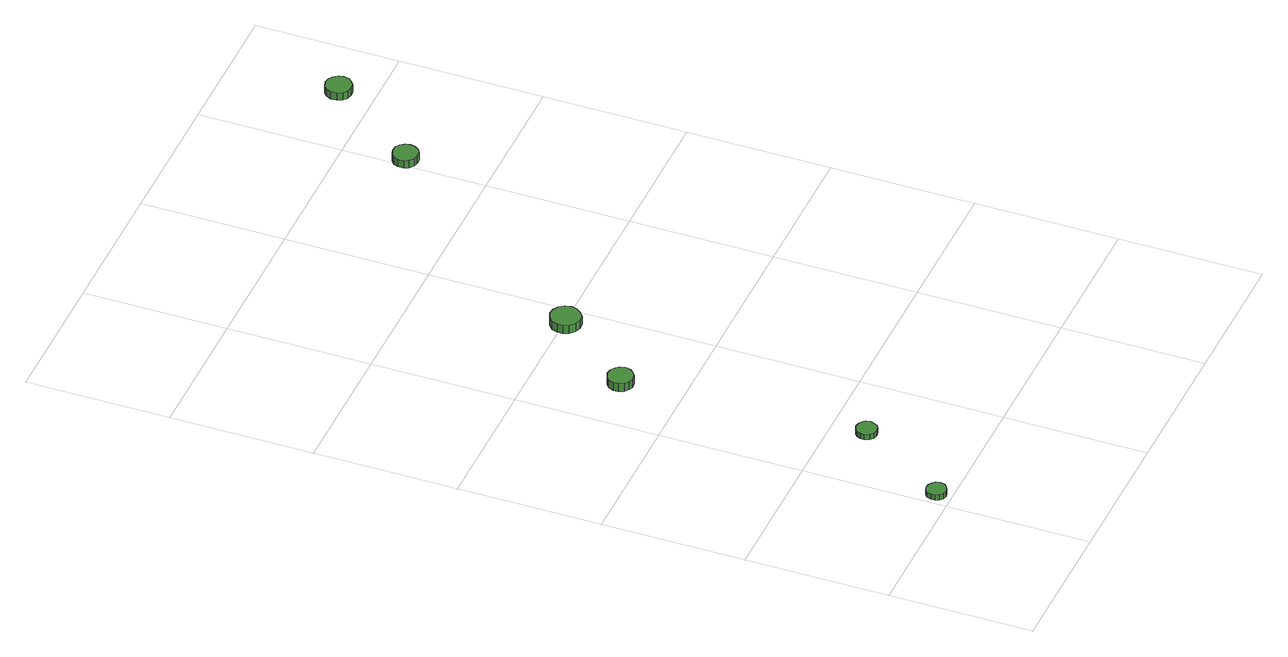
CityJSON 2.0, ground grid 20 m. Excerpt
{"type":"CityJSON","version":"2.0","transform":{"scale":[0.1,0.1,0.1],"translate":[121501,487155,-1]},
"CityObjects":{
"tree1":{"type":"SolitaryVegetationObject","attributes":{"function":"something"},"geometry":[{"type":"MultiSurface","lod":"1","boundaries":[[[0,1,2,3,4,5,6,7,8,9,10,11,12,13,14]],[[15,16,17,18,19,20,21,22,23,24,25,26,27,28,29]],[[0,29,28,1]],[[1,28,27,2]],[[2,27,26,3]],[[3,26,25,4]],[[4,25,24,5]],[[5,24,23,6]],[[6,23,22,7]],[[7,22,21,8]],[[8,21,20,9]],[[9,20,19,10]],[[10,19,18,11]],[[11,18,17,12]],[[12,17,16,13]],[[13,16,15,14]],[[14,15,29,0]]]}]},
"tree2":{"type":"SolitaryVegetationObject","attributes":{"function":"something"},"geometry":[{"type":"MultiSurface","lod":"1","boundaries":[[[30,31,32,33,34,35,36,37,38,39,40,41,42,43,44]],[[45,46,47,48,49,50,51,52,53,54,55,56,57,58,59]],[[30,59,58,31]],[[31,58,57,32]],[[32,57,56,33]],[[33,56,55,34]],[[34,55,54,35]],[[35,54,53,36]],[[36,53,52,37]],[[37,52,51,38]],[[38,51,50,39]],[[39,50,49,40]],[[40,49,48,41]],[[41,48,47,42]],[[42,47,46,43]],[[43,46,45,44]],[[44,45,59,30]]]}]},
"tree3":{"type":"SolitaryVegetationObject","attributes":{"function":"something"},"geometry":[{"type":"MultiSurface","lod":"1","boundaries":[[[60,61,62,63,64,65,66,67,68,69,70,71,72,73,74]],[[75,76,77,78,79,80,81,82,83,84,85,86,87,88,89]],[[60,89,88,61]],[[61,88,87,62]],[[62,87,86,63]],[[63,86,85,64]],[[64,85,84,65]],[[65,84,83,66]],[[66,83,82,67]],[[67,82,81,68]],[[68,81,80,69]],[[69,80,79,70]],[[70,79,78,71]],[[71,78,77,72]],[[72,77,76,73]],[[73,76,75,74]],[[74,75,89,60]]]}]},
"tree4":{"type":"SolitaryVegetationObject","attributes":{"function":"something"},"geometry":[{"type":"MultiSurface","lod":"1","boundaries":[[[90,91,92,93,94,95,96,97,98,99,100,101,102,103,104]],[[105,106,107,108,109,110,111,112,113,114,115,116,117,118,119]],[[90,119,118,91]],[[91,118,117,92]],[[92,117,116,93]],[[93,116,115,94]],[[94,115,114,95]],[[95,114,113,96]],[[96,113,112,97]],[[97,112,111,98]],[[98,111,110,99]],[[99,110,109,100]],[[100,109,108,101]],[[101,108,107,102]],[[102,107,106,103]],[[103,106,105,104]],[[104,105,119,90]]]}]},
"tree5":{"type":"SolitaryVegetationObject","attributes":{"function":"something"},"geometry":[{"type":"MultiSurface","lod":"1","boundaries":[[[120,121,122,123,124,125,126,127,128,129,130,131,132,133,134]],[[135,136,137,138,139,140,141,142,143,144,145,146,147,148,149]],[[120,149,148,121]],[[121,148,147,122]],[[122,147,146,123]],[[123,146,145,124]],[[124,145,144,125]],[[125,144,143,126]],[[126,143,142,127]],[[127,142,141,128]],[[128,141,140,129]],[[129,140,139,130]],[[130,139,138,131]],[[131,138,137,132]],[[132,137,136,133]],[[133,136,135,134]],[[134,135,149,120]]]}]},
"tree6":{"type":"SolitaryVegetationObject","attributes":{"function":"something"},"geometry":[{"type":"MultiSurface","lod":"1","boundaries":[[[150,151,152,153,154,155,156,157,158,159,160,161,162,163,164]],[[165,166,167,168,169,170,171,172,173,174,175,176,177,178,179]],[[150,179,178,151]],[[151,178,177,152]],[[152,177,176,153]],[[153,176,175,154]],[[154,175,174,155]],[[155,174,173,156]],[[156,173,172,157]],[[157,172,171,158]],[[158,171,170,159]],[[159,170,169,160]],[[160,169,168,161]],[[161,168,167,162]],[[162,167,166,163]],[[163,166,165,164]],[[164,165,179,150]]]}]}
},
"vertices":[
[35,22,14],[34,28,14],[30,32,14],[25,35,14],[20,36,14],[14,34,14],[10,30,14],[8,25,14],[8,19,14],[10,14,14],[14,10,14],[20,8,14],[25,9,14],[30,12,14],[34,16,14],[34,16,6],[30,12,6],[25,9,6],[20,8,6],[14,10,6],[10,14,6],[8,19,6],[8,25,6],[10,30,6],[14,34,6],[20,36,6],[25,35,6],[30,32,6],[34,28,6],[35,22,6],
[120,153,14],[118,159,14],[115,163,14],[110,166,14],[104,167,14],[98,165,14],[94,161,14],[91,156,14],[91,150,14],[94,144,14],[98,140,14],[104,138,14],[110,139,14],[115,142,14],[118,147,14],[118,147,6],[115,142,6],[110,139,6],[104,138,6],[98,140,6],[94,144,6],[91,150,6],[91,156,6],[94,161,6],[98,165,6],[104,167,6],[110,166,6],[115,163,6],[118,159,6],[120,153,6],
[100,486,20],[98,493,20],[94,498,20],[88,502,20],[80,503,20],[74,501,20],[68,496,20],[65,489,20],[65,482,20],[68,475,20],[74,470,20],[80,468,20],[88,469,20],[94,473,20],[98,478,20],[98,478,7],[94,473,7],[88,469,7],[80,468,7],[74,470,7],[68,475,7],[65,482,7],[65,489,7],[68,496,7],[74,501,7],[80,503,7],[88,502,7],[94,498,7],[98,493,7],[100,486,7],
[186,595,25],[184,604,25],[179,611,25],[172,615,25],[163,616,25],[155,613,25],[148,607,25],[145,599,25],[145,591,25],[148,583,25],[155,577,25],[163,574,25],[172,575,25],[179,580,25],[184,587,25],[184,587,12],[179,580,12],[172,575,12],[163,574,12],[155,577,12],[148,583,12],[145,591,12],[145,599,12],[148,607,12],[155,613,12],[163,616,12],[172,615,12],[179,611,12],[184,604,12],[186,595,12],
[427,915,21],[425,922,21],[421,928,21],[415,932,21],[408,932,21],[401,930,21],[395,925,21],[392,919,21],[392,911,21],[395,905,21],[401,900,21],[408,898,21],[415,898,21],[421,902,21],[425,908,21],[425,908,9],[421,902,9],[415,898,9],[408,898,9],[401,900,9],[395,905,9],[392,911,9],[392,919,9],[395,925,9],[401,930,9],[408,932,9],[415,932,9],[421,928,9],[425,922,9],[427,915,9],
[530,1049,18],[529,1056,18],[524,1062,18],[518,1066,18],[511,1067,18],[503,1065,18],[498,1060,18],[495,1053,18],[495,1045,18],[498,1038,18],[503,1033,18],[511,1031,18],[518,1032,18],[524,1036,18],[529,1042,18],[529,1042,6],[524,1036,6],[518,1032,6],[511,1031,6],[503,1033,6],[498,1038,6],[495,1045,6],[495,1053,6],[498,1060,6],[503,1065,6],[511,1067,6],[518,1066,6],[524,1062,6],[529,1056,6],[530,1049,6]
]}
